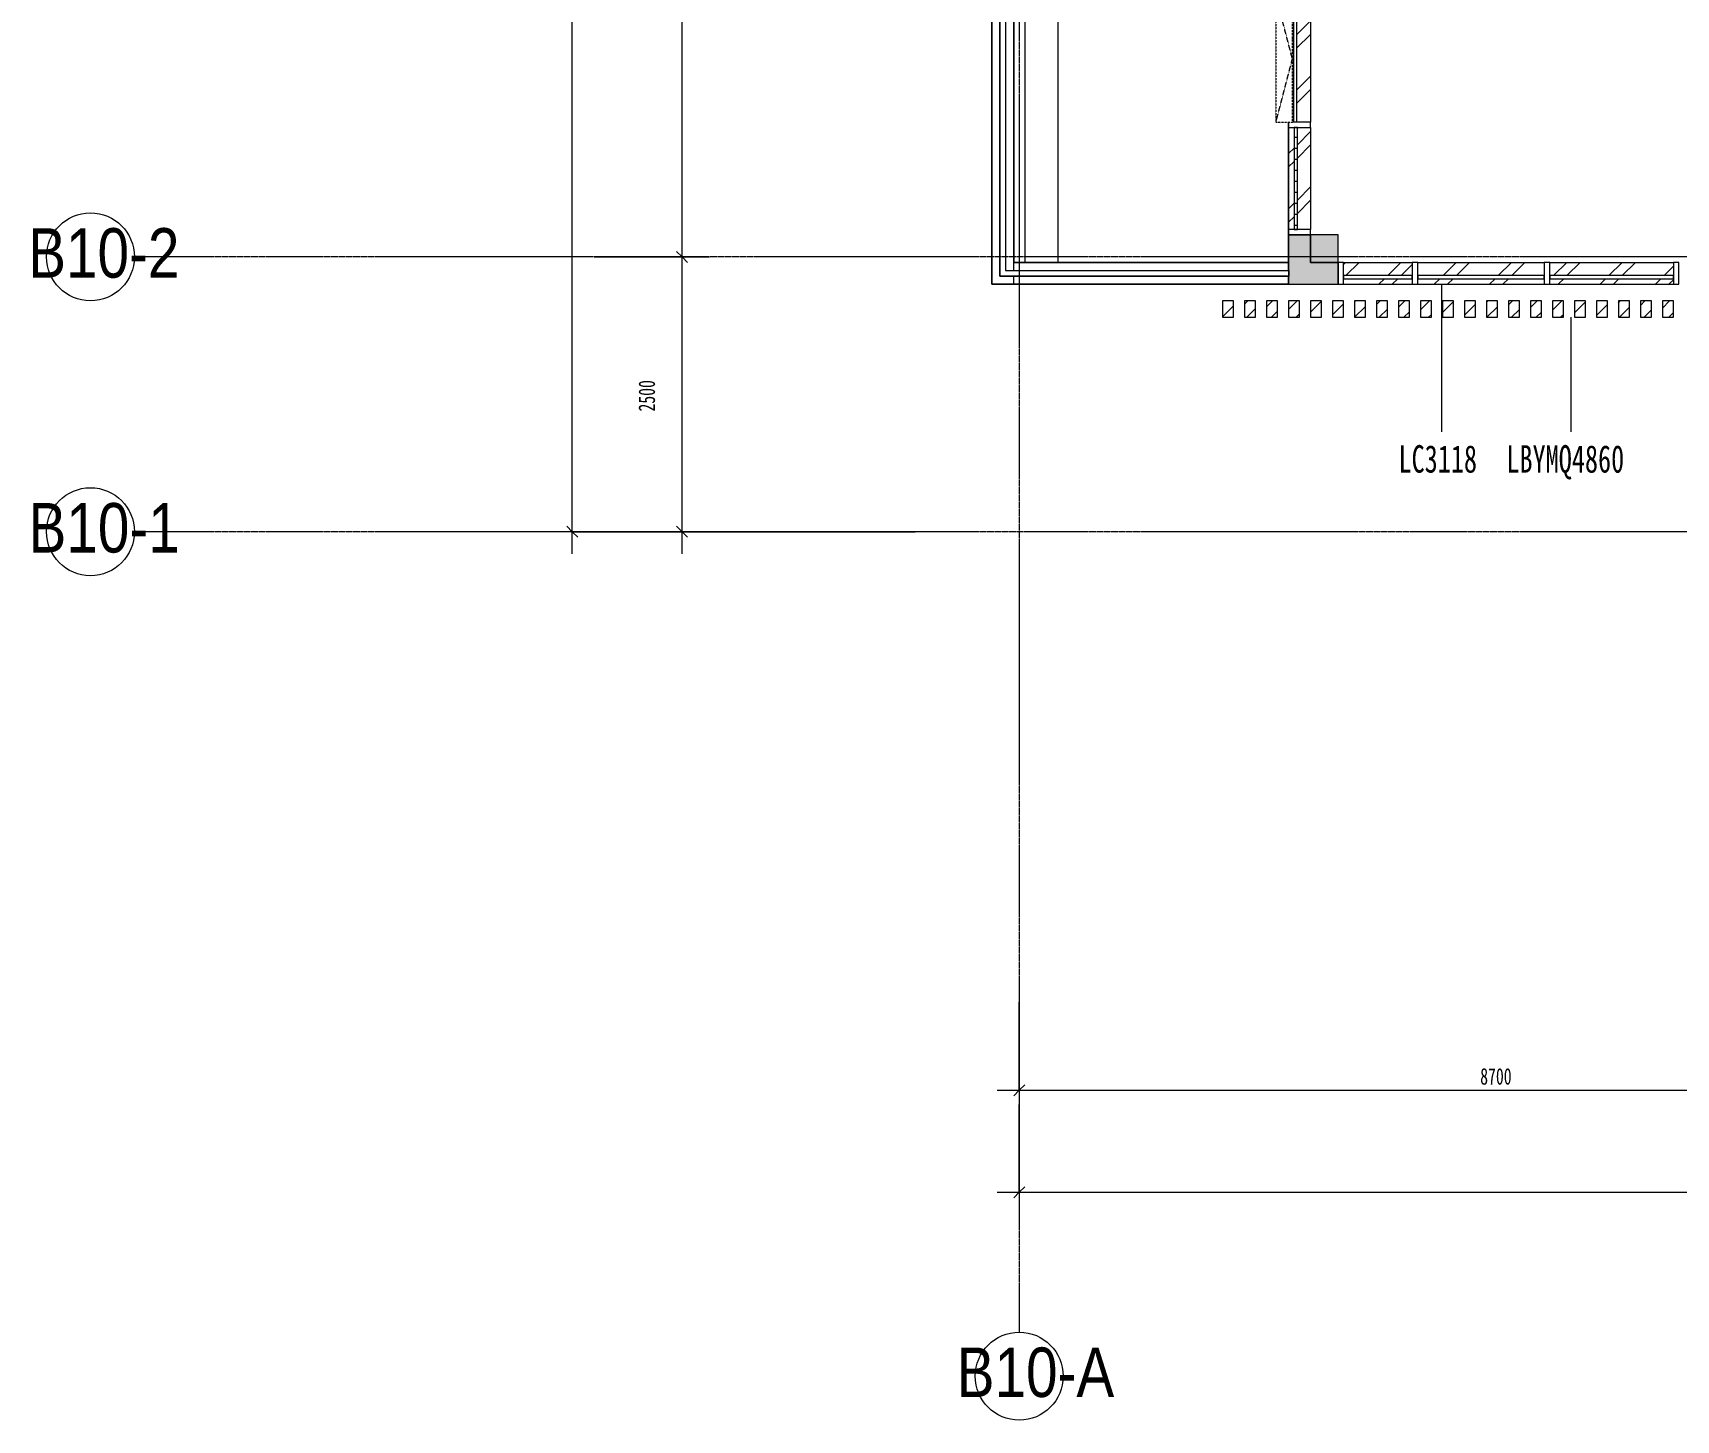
# Model space of a CAD drawing. Header units: millimetres. Extents: x 147619 to 200208, y -27981 to 8299.
# Drawn here: x 147629 to 162575, y -27981 to -15363 of the extents above; entities that cross this region are included whole.
import ezdxf

# ---------------------------------------------------------------- set-up
doc = ezdxf.new("R2010")
doc.units = ezdxf.units.MM
doc.linetypes.add('TJ Dash', pattern=[1.6, 1, -0.6])
doc.linetypes.add('轴网线', pattern=[22.24, 12.7, -3.18, 3.18, -3.18])
doc.layers.add('0-1', color=7, linetype='Continuous', lineweight=5)
doc.layers.add('A-ANNO-DIMS-100', color=7, linetype='Continuous', lineweight=5)
for name, color, linetype, lineweight, true_color in [('0-2', 7, 'Continuous', 5, 0x515151), ('A-ANNO-DIMS-1', 7, 'Continuous', 5, 0x5151ff), ('A-DETL-2', 7, 'Continuous', 5, 0x515151), ('A-DETL-GENF-1', 7, 'Continuous', 5, 0xe1e1e1), ('A-DETL-MEDM-1', 7, 'Continuous', 5, 0x515151), ('A-FLOR-1', 7, 'Continuous', 5, 0x7f7f7f), ('A-FLOR-HRAL-1', 7, 'Continuous', 5, 0x515151), ('A-GLAZ-1', 7, 'TJ Dash', 5, 0x515151), ('A-GLAZ-2', 7, 'Continuous', 5, 0x515151), ('A-GLAZ-CURT-1', 7, 'Continuous', 5, 0x515151), ('A-GLAZ-CWMG-1', 7, 'Continuous', 5, 0x515151), ('A-GLAZ-CWMG-2', 7, 'Continuous', 5, 0x8b8b8b), ('A-WALL-1', 7, 'Continuous', 5, 0x515151), ('A-WALL-IDEN-1', 7, 'Continuous', 5, 0x5151ff), ('A-WALL-IDEN-2', 7, 'Continuous', 5, 0x515151), ('S-GRID-1', 7, '轴网线', 5, 0x5151ff), ('S-GRID-IDEN-1', 7, 'Continuous', 5, 0x515151), ('S-GRID-IDEN-2', 7, 'Continuous', 5, 0x5151ff)]:
    doc.layers.add(name, color=color, linetype=linetype, lineweight=lineweight, true_color=true_color)
doc.styles.add('TJ_FangSong_Narrow', font='', dxfattribs={"height": 450})
doc.styles.add('仿宋_1', font='', dxfattribs={"width": 0.7, "height": 150})
doc.styles.add('仿宋_4', font='', dxfattribs={"width": 0.7, "height": 250})
doc.styles.get('TJ_FangSong_Narrow').set_extended_font_data('TJ_FangSong_Narrow')
doc.styles.get('仿宋_1').set_extended_font_data('FangSong')
doc.styles.get('仿宋_4').set_extended_font_data('FangSong')
doc.dimstyles.new('对角线_-_1_5mm_仿宋', dxfattribs={"dimscale": 304.8, "dimtxt": 193.128667, "dimasz": 0.328084, "dimexe": 0.82021, "dimexo": 0.0625, "dimgap": 0.065617, "dimtad": 1, "dimdec": 0, "dimdsep": 46, "dimtxsty": '仿宋_1', "dimblk1": 'OBLIQUE', "dimblk2": 'OBLIQUE', "dimsah": 1, "dimcen": 0.09, "dimdle": 0.656168, "dimazin": 0, "dimtfac": 1, "dimtdec": 4, "dimtix": 1, "dimtmove": 2, "dimatfit": 3, "dimfxl": 2.624672, "dimfxlon": 1, "dimtvp": 1, "dimtolj": 1, "dimtzin": 0, "dimarcsym": 2})
doc.dimstyles.new('对角线_-_1_5mm_仿宋_1', dxfattribs={"dimscale": 304.8, "dimtxt": 193.128667, "dimasz": 0.328084, "dimexe": 0.82021, "dimexo": 0.0625, "dimgap": 0.065617, "dimtad": 1, "dimdec": 0, "dimdsep": 46, "dimtxsty": '仿宋_1', "dimblk1": 'OBLIQUE', "dimblk2": 'OBLIQUE', "dimsah": 1, "dimcen": 0.09, "dimdle": 0.656168, "dimazin": 0, "dimtfac": 1, "dimtdec": 4, "dimtix": 1, "dimtmove": 0, "dimatfit": 3, "dimfxl": 2.624672, "dimfxlon": 1, "dimtvp": 1, "dimtolj": 1, "dimtzin": 0, "dimarcsym": 2})
pattern_1 = [(45, (0, 0), (-251.4472, 251.4472), []), (45, (0, 381), (-251.4472, 251.4472), [])]

# ---------------------------------------------------------------- blocks, each defined once
blk = doc.blocks.new('矩形竖梃 - 100_100mm 木色铝方通-V56-10-003 三层空调通风平面图')
at = {"layer": 'A-GLAZ-CWMG-1'}
h = blk.add_hatch(dxfattribs=at)
h.set_pattern_fill('FP_58', color=256, style=0, pattern_type=2)
h.set_pattern_definition([(135, (162500.01, 17950), (-70.71068, -70.71068), [])])
h.paths.add_polyline_path([(-50, 0), (-50, 150), (50, 150), (50, 0)], flags=0)
for p, q in [((-50, 150), (50, 150)), ((-50, 0), (-50, 150)), ((50, 150), (50, 0)), ((50, 0), (-50, 0))]:
    blk.add_line(p, q, dxfattribs=at)
blk = doc.blocks.new('矩形竖梃 - 100_100mm 木色铝方通-V57-10-003 三层空调通风平面图')
at = {"layer": 'A-GLAZ-CWMG-1'}
h = blk.add_hatch(dxfattribs=at)
h.set_pattern_fill('FP_59', color=256, style=0, pattern_type=2)
h.set_pattern_definition([(135, (162300.01, 17950), (-70.71068, -70.71068), [])])
h.paths.add_polyline_path([(-50, 0), (-50, 150), (50, 150), (50, 0)], flags=0)
for p, q in [((-50, 150), (50, 150)), ((-50, 0), (-50, 150)), ((50, 150), (50, 0)), ((50, 0), (-50, 0))]:
    blk.add_line(p, q, dxfattribs=at)
blk = doc.blocks.new('矩形竖梃 - 100_100mm 木色铝方通-V58-10-003 三层空调通风平面图')
at = {"layer": 'A-GLAZ-CWMG-1'}
h = blk.add_hatch(dxfattribs=at)
h.set_pattern_fill('FP_60', color=256, style=0, pattern_type=2)
h.set_pattern_definition([(135, (162100.01, 17950), (-70.71068, -70.71068), [])])
h.paths.add_polyline_path([(-50, 0), (-50, 150), (50, 150), (50, 0)], flags=0)
for p, q in [((-50, 150), (50, 150)), ((-50, 0), (-50, 150)), ((50, 150), (50, 0)), ((50, 0), (-50, 0))]:
    blk.add_line(p, q, dxfattribs=at)
blk = doc.blocks.new('矩形竖梃 - 100_100mm 木色铝方通-V59-10-003 三层空调通风平面图')
at = {"layer": 'A-GLAZ-CWMG-1'}
h = blk.add_hatch(dxfattribs=at)
h.set_pattern_fill('FP_61', color=256, style=0, pattern_type=2)
h.set_pattern_definition([(135, (161900.01, 17950), (-70.71068, -70.71068), [])])
h.paths.add_polyline_path([(-50, 0), (-50, 150), (50, 150), (50, 0)], flags=0)
for p, q in [((-50, 150), (50, 150)), ((-50, 0), (-50, 150)), ((50, 150), (50, 0)), ((50, 0), (-50, 0))]:
    blk.add_line(p, q, dxfattribs=at)
blk = doc.blocks.new('矩形竖梃 - 100_100mm 木色铝方通-V60-10-003 三层空调通风平面图')
at = {"layer": 'A-GLAZ-CWMG-1'}
h = blk.add_hatch(dxfattribs=at)
h.set_pattern_fill('FP_62', color=256, style=0, pattern_type=2)
h.set_pattern_definition([(135, (161700.01, 17950), (-70.71068, -70.71068), [])])
h.paths.add_polyline_path([(-50, 0), (-50, 150), (50, 150), (50, 0)], flags=0)
for p, q in [((-50, 150), (50, 150)), ((-50, 0), (-50, 150)), ((50, 150), (50, 0)), ((50, 0), (-50, 0))]:
    blk.add_line(p, q, dxfattribs=at)
blk = doc.blocks.new('矩形竖梃 - 100_100mm 木色铝方通-V61-10-003 三层空调通风平面图')
at = {"layer": 'A-GLAZ-CWMG-1'}
h = blk.add_hatch(dxfattribs=at)
h.set_pattern_fill('FP_63', color=256, style=0, pattern_type=2)
h.set_pattern_definition([(135, (161500.01, 17950), (-70.71068, -70.71068), [])])
h.paths.add_polyline_path([(-50, 0), (-50, 150), (50, 150), (50, 0)], flags=0)
for p, q in [((-50, 150), (50, 150)), ((-50, 0), (-50, 150)), ((50, 150), (50, 0)), ((50, 0), (-50, 0))]:
    blk.add_line(p, q, dxfattribs=at)
blk = doc.blocks.new('矩形竖梃 - 100_100mm 木色铝方通-V62-10-003 三层空调通风平面图')
at = {"layer": 'A-GLAZ-CWMG-1'}
h = blk.add_hatch(dxfattribs=at)
h.set_pattern_fill('FP_64', color=256, style=0, pattern_type=2)
h.set_pattern_definition([(135, (161300.01, 17950), (-70.71068, -70.71068), [])])
h.paths.add_polyline_path([(-50, 0), (-50, 150), (50, 150), (50, 0)], flags=0)
for p, q in [((-50, 150), (50, 150)), ((-50, 0), (-50, 150)), ((50, 150), (50, 0)), ((50, 0), (-50, 0))]:
    blk.add_line(p, q, dxfattribs=at)
blk = doc.blocks.new('矩形竖梃 - 100_100mm 木色铝方通-V63-10-003 三层空调通风平面图')
at = {"layer": 'A-GLAZ-CWMG-1'}
h = blk.add_hatch(dxfattribs=at)
h.set_pattern_fill('FP_65', color=256, style=0, pattern_type=2)
h.set_pattern_definition([(135, (161100.01, 17950), (-70.71068, -70.71068), [])])
h.paths.add_polyline_path([(-50, 0), (-50, 150), (50, 150), (50, 0)], flags=0)
for p, q in [((-50, 150), (50, 150)), ((-50, 0), (-50, 150)), ((50, 150), (50, 0)), ((50, 0), (-50, 0))]:
    blk.add_line(p, q, dxfattribs=at)
blk = doc.blocks.new('矩形竖梃 - 100_100mm 木色铝方通-V64-10-003 三层空调通风平面图')
at = {"layer": 'A-GLAZ-CWMG-1'}
h = blk.add_hatch(dxfattribs=at)
h.set_pattern_fill('FP_66', color=256, style=0, pattern_type=2)
h.set_pattern_definition([(135, (160900.01, 17950), (-70.71068, -70.71068), [])])
h.paths.add_polyline_path([(-50, 0), (-50, 150), (50, 150), (50, 0)], flags=0)
for p, q in [((-50, 150), (50, 150)), ((-50, 0), (-50, 150)), ((50, 150), (50, 0)), ((50, 0), (-50, 0))]:
    blk.add_line(p, q, dxfattribs=at)
blk = doc.blocks.new('矩形竖梃 - 100_100mm 木色铝方通-V65-10-003 三层空调通风平面图')
at = {"layer": 'A-GLAZ-CWMG-1'}
h = blk.add_hatch(dxfattribs=at)
h.set_pattern_fill('FP_67', color=256, style=0, pattern_type=2)
h.set_pattern_definition([(135, (160700.01, 17950), (-70.71068, -70.71068), [])])
h.paths.add_polyline_path([(-50, 0), (-50, 150), (50, 150), (50, 0)], flags=0)
for p, q in [((-50, 150), (50, 150)), ((-50, 0), (-50, 150)), ((50, 150), (50, 0)), ((50, 0), (-50, 0))]:
    blk.add_line(p, q, dxfattribs=at)
blk = doc.blocks.new('矩形竖梃 - 100_100mm 木色铝方通-V66-10-003 三层空调通风平面图')
at = {"layer": 'A-GLAZ-CWMG-1'}
h = blk.add_hatch(dxfattribs=at)
h.set_pattern_fill('FP_68', color=256, style=0, pattern_type=2)
h.set_pattern_definition([(135, (160500.01, 17950), (-70.71068, -70.71068), [])])
h.paths.add_polyline_path([(-50, 0), (-50, 150), (50, 150), (50, 0)], flags=0)
for p, q in [((-50, 150), (50, 150)), ((-50, 0), (-50, 150)), ((50, 150), (50, 0)), ((50, 0), (-50, 0))]:
    blk.add_line(p, q, dxfattribs=at)
blk = doc.blocks.new('矩形竖梃 - 100_100mm 木色铝方通-V67-10-003 三层空调通风平面图')
at = {"layer": 'A-GLAZ-CWMG-1'}
h = blk.add_hatch(dxfattribs=at)
h.set_pattern_fill('FP_69', color=256, style=0, pattern_type=2)
h.set_pattern_definition([(135, (160300.01, 17950), (-70.71068, -70.71068), [])])
h.paths.add_polyline_path([(-50, 0), (-50, 150), (50, 150), (50, 0)], flags=0)
for p, q in [((-50, 150), (50, 150)), ((-50, 0), (-50, 150)), ((50, 150), (50, 0)), ((50, 0), (-50, 0))]:
    blk.add_line(p, q, dxfattribs=at)
blk = doc.blocks.new('矩形竖梃 - 100_100mm 木色铝方通-V68-10-003 三层空调通风平面图')
at = {"layer": 'A-GLAZ-CWMG-1'}
h = blk.add_hatch(dxfattribs=at)
h.set_pattern_fill('FP_70', color=256, style=0, pattern_type=2)
h.set_pattern_definition([(135, (160100.01, 17950), (-70.71068, -70.71068), [])])
h.paths.add_polyline_path([(-50, 0), (-50, 150), (50, 150), (50, 0)], flags=0)
for p, q in [((-50, 150), (50, 150)), ((-50, 0), (-50, 150)), ((50, 150), (50, 0)), ((50, 0), (-50, 0))]:
    blk.add_line(p, q, dxfattribs=at)
blk = doc.blocks.new('矩形竖梃 - 100_100mm 木色铝方通-V69-10-003 三层空调通风平面图')
at = {"layer": 'A-GLAZ-CWMG-1'}
h = blk.add_hatch(dxfattribs=at)
h.set_pattern_fill('FP_71', color=256, style=0, pattern_type=2)
h.set_pattern_definition([(135, (159900.01, 17950), (-70.71068, -70.71068), [])])
h.paths.add_polyline_path([(-50, 0), (-50, 150), (50, 150), (50, 0)], flags=0)
for p, q in [((-50, 150), (50, 150)), ((-50, 0), (-50, 150)), ((50, 150), (50, 0)), ((50, 0), (-50, 0))]:
    blk.add_line(p, q, dxfattribs=at)
blk = doc.blocks.new('矩形竖梃 - 100_100mm 木色铝方通-V70-10-003 三层空调通风平面图')
at = {"layer": 'A-GLAZ-CWMG-1'}
h = blk.add_hatch(dxfattribs=at)
h.set_pattern_fill('FP_72', color=256, style=0, pattern_type=2)
h.set_pattern_definition([(135, (159700.01, 17950), (-70.71068, -70.71068), [])])
h.paths.add_polyline_path([(-50, 0), (-50, 150), (50, 150), (50, 0), (-24, 0)], flags=0)
for p, q in [((-50, 150), (50, 150)), ((-50, 0), (-50, 150)), ((50, 150), (50, 0)), ((50, 0), (-50, 0))]:
    blk.add_line(p, q, dxfattribs=at)
blk = doc.blocks.new('矩形竖梃 - 100_100mm 木色铝方通-V71-10-003 三层空调通风平面图')
at = {"layer": 'A-GLAZ-CWMG-1'}
h = blk.add_hatch(dxfattribs=at)
h.set_pattern_fill('FP_73', color=256, style=0, pattern_type=2)
h.set_pattern_definition([(135, (159500.01, 17950), (-70.71068, -70.71068), [])])
h.paths.add_polyline_path([(-50, 0), (-50, 150), (50, 150), (50, 0)], flags=0)
for p, q in [((-50, 150), (50, 150)), ((-50, 0), (-50, 150)), ((50, 150), (50, 0)), ((50, 0), (-50, 0))]:
    blk.add_line(p, q, dxfattribs=at)
blk = doc.blocks.new('矩形竖梃 - 100_100mm 木色铝方通-V72-10-003 三层空调通风平面图')
at = {"layer": 'A-GLAZ-CWMG-1'}
h = blk.add_hatch(dxfattribs=at)
h.set_pattern_fill('FP_74', color=256, style=0, pattern_type=2)
h.set_pattern_definition([(135, (159300.01, 17950), (-70.71068, -70.71068), [])])
h.paths.add_polyline_path([(-50, 0), (-50, 150), (50, 150), (50, 0)], flags=0)
for p, q in [((-50, 150), (50, 150)), ((-50, 0), (-50, 150)), ((50, 150), (50, 0)), ((50, 0), (-50, 0))]:
    blk.add_line(p, q, dxfattribs=at)
blk = doc.blocks.new('矩形竖梃 - 100_100mm 木色铝方通-V73-10-003 三层空调通风平面图')
at = {"layer": 'A-GLAZ-CWMG-1'}
h = blk.add_hatch(dxfattribs=at)
h.set_pattern_fill('FP_75', color=256, style=0, pattern_type=2)
h.set_pattern_definition([(135, (159100.01, 17950), (-70.71068, -70.71068), [])])
h.paths.add_polyline_path([(-50, 0), (-50, 150), (50, 150), (50, 0)], flags=0)
for p, q in [((-50, 150), (50, 150)), ((-50, 0), (-50, 150)), ((50, 150), (50, 0)), ((50, 0), (-50, 0))]:
    blk.add_line(p, q, dxfattribs=at)
blk = doc.blocks.new('系统嵌板 - TJ玻璃_30-1382563-10-003 三层空调通风平面图')
at = {"layer": 'A-GLAZ-CURT-1'}
h = blk.add_hatch(dxfattribs=at)
h.set_pattern_fill('FP_121', color=256, style=0, pattern_type=2)
h.set_pattern_definition([(270, (16687.5, 159050.01), (100, 6e-15), [])])
h.paths.add_polyline_path([(-462.5, -80), (462.5, -80), (462.5, -50), (-462.5, -50)], flags=0)
for p, q in [((462.5, -50), (-462.5, -50)), ((-462.5, -50), (-462.5, -80)), ((-462.5, -80), (462.5, -80)), ((462.5, -80), (462.5, -50))]:
    blk.add_line(p, q, dxfattribs=at)
blk = doc.blocks.new('矩形竖梃 - 50_200mm 长方形-1289400-10-003 三层空调通风平面图')
at = {"layer": 'A-GLAZ-CWMG-2'}
h = blk.add_hatch(dxfattribs=at)
h.set_pattern_fill('FP_125', color=256, style=0, pattern_type=2)
h.set_pattern_definition(pattern_1)
h.paths.add_polyline_path([(159100, -17150), (159100, -16225), (159050, -16225), (159050, -17150)], flags=0)
h.paths.add_polyline_path([(159250, -17150), (159250, -16225), (159130, -16225), (159130, -17150)], flags=0)
at = {"layer": 'A-GLAZ-CWMG-1'}
for p, q in [((159050, -16225), (159050, -17150)), ((159250, -16225), (159250, -17150))]:
    blk.add_line(p, q, dxfattribs=at)
blk = doc.blocks.new('矩形竖梃 - 50_200mm 长方形-1366952-10-003 三层空调通风平面图')
at = {"layer": 'A-GLAZ-CWMG-1'}
for p, q in [((0, 200), (-50, 200)), ((-50, 200), (-50, 0)), ((0, 0), (0, 200)), ((-50, 0), (0, 0))]:
    blk.add_line(p, q, dxfattribs=at)
blk = doc.blocks.new('栏杆扶手 - 50 x 12mm-1637074-10-003 三层空调通风平面图')
at = {"layer": 'A-FLOR-HRAL-1'}
for p, q in [((-25, 2), (-25, 6)), ((-25, 6), (25, 6)), ((25, 6), (25, 2))]:
    blk.add_line(p, q, dxfattribs=at)
blk = doc.blocks.new('栏杆扶手 - 50 x 12mm-V140-10-003 三层空调通风平面图')
at = {"layer": 'A-FLOR-HRAL-1'}
for p, q in [((-25, -6), (-25, -2)), ((-25, -6), (25, -6)), ((25, -2), (25, -6))]:
    blk.add_line(p, q, dxfattribs=at)
blk = doc.blocks.new('栏杆扶手 - 50 x 12mm-V141-10-003 三层空调通风平面图')
at = {"layer": 'A-FLOR-HRAL-1'}
for p, q in [((-25, -6), (-25, 0)), ((-25, -6), (25, -6)), ((25, 0), (25, -6))]:
    blk.add_line(p, q, dxfattribs=at)
blk = doc.blocks.new('栏杆扶手 - 栏杆扶手-1310377-10-003 三层空调通风平面图')
blk.add_blockref('栏杆扶手 - 50 x 12mm-1637074-10-003 三层空调通风平面图', (156450, -8952))
at = {"rotation": 90}
for name, p in [('栏杆扶手 - 50 x 12mm-V140-10-003 三层空调通风平面图', (159048, -17550)), ('栏杆扶手 - 50 x 12mm-V141-10-003 三层空调通风平面图', (159050, -17550))]:
    blk.add_blockref(name, p, dxfattribs=at)
blk = doc.blocks.new('窗嵌板_50-70系列上悬铝窗-zx - 50 系列-2680890-10-003 三层空调通风平面图')
at = {"layer": 'A-GLAZ-1'}
for p, q in [((575, 115), (-575, 115)), ((-575, 115), (-575, -35)), ((-575, 115), (0, -35)), ((0, -35), (575, 115)), ((575, -35), (575, 115)), ((-575, -35), (575, -35))]:
    blk.add_line(p, q, dxfattribs=at)
at = {"layer": 'A-GLAZ-2'}
for p, q in [((-575, -72), (-575, -47)), ((-575, -47), (575, -47)), ((575, -72), (-575, -72)), ((575, -47), (575, -72))]:
    blk.add_line(p, q, dxfattribs=at)
blk = doc.blocks.new('矩形竖梃 - 50_200mm 长方形-1276679-10-003 三层空调通风平面图')
at = {"layer": 'A-GLAZ-CWMG-2'}
h = blk.add_hatch(dxfattribs=at)
h.set_pattern_fill('FP_125', color=256, style=0, pattern_type=2)
h.set_pattern_definition(pattern_1)
h.paths.add_polyline_path([(159098, -16175), (159098, -15025), (159085, -15025), (159085, -16175)], flags=0)
h.paths.add_polyline_path([(159250, -16175), (159250, -15025), (159123, -15025), (159123, -16175)], flags=0)
at = {"layer": 'A-GLAZ-CWMG-1'}
blk.add_line((159250, -15025), (159250, -16175), dxfattribs=at)
blk = doc.blocks.new('矩形竖梃 - 50_200mm 长方形-1366838-10-003 三层空调通风平面图')
at = {"layer": 'A-GLAZ-CWMG-1'}
for p, q in [((-25, 200), (25, 200)), ((-25, 0), (-25, 200)), ((25, 200), (25, 72.5)), ((25, 0), (-25, 0)), ((25, 47.5), (25, 35))]:
    blk.add_line(p, q, dxfattribs=at)
blk = doc.blocks.new('矩形竖梃 - 50_200mm 长方形-2182453-10-003 三层空调通风平面图')
at = {"layer": 'A-GLAZ-CWMG-1'}
for p, q in [((-50, 200), (0, 200)), ((-50, 0), (-50, 200)), ((0, 200), (0, 0)), ((0, 0), (-50, 0))]:
    blk.add_line(p, q, dxfattribs=at)
blk = doc.blocks.new('矩形竖梃 - 50_200mm 长方形-V146-10-003 三层空调通风平面图')
at = {"layer": 'A-GLAZ-CWMG-2'}
h = blk.add_hatch(dxfattribs=at)
h.set_pattern_fill('FP_125', color=256, style=0, pattern_type=2)
h.set_pattern_definition(pattern_1)
h.paths.add_polyline_path([(162550, -17650), (162550, -17600), (161425, -17600), (161425, -17650)], flags=0)
h.paths.add_polyline_path([(162550, -17570), (162550, -17450), (161425, -17450), (161425, -17570)], flags=0)
at = {"layer": 'A-GLAZ-CWMG-1'}
for p, q in [((161425, -17450), (162550, -17450)), ((161425, -17650), (162550, -17650))]:
    blk.add_line(p, q, dxfattribs=at)
blk = doc.blocks.new('矩形竖梃 - 50_200mm 长方形-V147-10-003 三层空调通风平面图')
at = {"layer": 'A-GLAZ-CWMG-2'}
h = blk.add_hatch(dxfattribs=at)
h.set_pattern_fill('FP_134', color=256, style=0, pattern_type=2)
h.set_pattern_definition(pattern_1)
h.paths.add_polyline_path([(161375, -17650), (161375, -17600), (160225, -17600), (160225, -17650)], flags=0)
h.paths.add_polyline_path([(161375, -17570), (161375, -17450), (160225, -17450), (160225, -17570)], flags=0)
at = {"layer": 'A-GLAZ-CWMG-1'}
for p, q in [((160225, -17450), (161375, -17450)), ((160225, -17650), (161375, -17650))]:
    blk.add_line(p, q, dxfattribs=at)
blk = doc.blocks.new('矩形竖梃 - 50_200mm 长方形-1944072-10-003 三层空调通风平面图')
at = {"layer": 'A-GLAZ-CWMG-2'}
h = blk.add_hatch(dxfattribs=at)
h.set_pattern_fill('FP_134', color=256, style=0, pattern_type=2)
h.set_pattern_definition(pattern_1)
h.paths.add_polyline_path([(160175, -17650), (160175, -17600), (159550, -17600), (159550, -17650), (159724, -17650)], flags=0)
h.paths.add_polyline_path([(160175, -17570), (160175, -17450), (159550, -17450), (159550, -17570), (159724, -17570)], flags=0)
at = {"layer": 'A-GLAZ-CWMG-1'}
for p, q in [((159550, -17450), (160175, -17450)), ((159550, -17650), (160175, -17650))]:
    blk.add_line(p, q, dxfattribs=at)
blk = doc.blocks.new('系统嵌板 - TJ玻璃_30-2182454-10-003 三层空调通风平面图')
at = {"layer": 'A-GLAZ-CURT-1'}
for p, q in [((312, -50), (-312, -50)), ((-312, -50), (-312, -80)), ((-312, -80), (312, -80)), ((312, -80), (312, -50))]:
    blk.add_line(p, q, dxfattribs=at)
blk = doc.blocks.new('系统嵌板 - TJ玻璃_30-V148-10-003 三层空调通风平面图')
at = {"layer": 'A-GLAZ-CURT-1'}
for p, q in [((575, -50), (-575, -50)), ((-575, -50), (-575, -80)), ((-575, -80), (575, -80)), ((575, -80), (575, -50))]:
    blk.add_line(p, q, dxfattribs=at)
blk = doc.blocks.new('系统嵌板 - TJ玻璃_30-V149-10-003 三层空调通风平面图')
at = {"layer": 'A-GLAZ-CURT-1'}
for p, q in [((562.5, -50), (-562.5, -50)), ((-562.5, -50), (-562.5, -80)), ((-562.5, -80), (562.5, -80)), ((562.5, -80), (562.5, -50))]:
    blk.add_line(p, q, dxfattribs=at)
blk = doc.blocks.new('矩形竖梃 - 50_200mm 长方形-2182457-10-003 三层空调通风平面图')
at = {"layer": 'A-GLAZ-CWMG-1'}
for p, q in [((0, 200), (-50, 200)), ((-50, 200), (-50, 0)), ((0, 0), (0, 200)), ((-50, 0), (0, 0))]:
    blk.add_line(p, q, dxfattribs=at)
blk = doc.blocks.new('矩形竖梃 - 50_200mm 长方形-V150-10-003 三层空调通风平面图')
at = {"layer": 'A-GLAZ-CWMG-1'}
for p, q in [((-25, 200), (25, 200)), ((-25, 0), (-25, 200)), ((25, 200), (25, 0)), ((25, 0), (-25, 0))]:
    blk.add_line(p, q, dxfattribs=at)
blk = doc.blocks.new('顶部扶栏类型 - 顶部扶栏_内部_-1506499-10-003 三层空调通风平面图')
at = {"layer": 'A-FLOR-HRAL-1'}
for p, q in [((156425, -8950), (156475, -8950)), ((156425, -17575), (156425, -8950)), ((156475, -8950), (156475, -17525)), ((159050, -17575), (156425, -17575)), ((156475, -17525), (159050, -17525)), ((159050, -17525), (159050, -17575))]:
    blk.add_line(p, q, dxfattribs=at)
blk = doc.blocks.new('顶部扶栏类型 - 顶部扶栏_内部_-V151-10-003 三层空调通风平面图')
at = {"layer": 'A-FLOR-HRAL-1'}
for p, q in [((156475, -8950), (156425, -8950)), ((156425, -8950), (156425, -17575)), ((156475, -8950), (156475, -17525)), ((156425, -17575), (159050, -17575)), ((156475, -17525), (159050, -17525)), ((159050, -17525), (159050, -17575))]:
    blk.add_line(p, q, dxfattribs=at)
blk = doc.blocks.new('矩形竖梃 - 100_100mm 木色铝方通-V199-10-003 三层空调通风平面图')
at = {"layer": 'A-GLAZ-CWMG-1'}
h = blk.add_hatch(dxfattribs=at)
h.set_pattern_fill('FP_172', color=256, style=0, pattern_type=2)
h.set_pattern_definition([(135, (158900.01, 17950), (-70.71068, -70.71068), [])])
h.paths.add_polyline_path([(-50, 0), (-50, 150), (50, 150), (50, 0)], flags=0)
for p, q in [((-50, 150), (50, 150)), ((-50, 0), (-50, 150)), ((50, 150), (50, 0)), ((50, 0), (-50, 0))]:
    blk.add_line(p, q, dxfattribs=at)
blk = doc.blocks.new('矩形竖梃 - 100_100mm 木色铝方通-V200-10-003 三层空调通风平面图')
at = {"layer": 'A-GLAZ-CWMG-1'}
h = blk.add_hatch(dxfattribs=at)
h.set_pattern_fill('FP_173', color=256, style=0, pattern_type=2)
h.set_pattern_definition([(135, (158700.01, 17950), (-70.71068, -70.71068), [])])
h.paths.add_polyline_path([(-50, 0), (-50, 150), (50, 150), (50, 0)], flags=0)
for p, q in [((-50, 150), (50, 150)), ((-50, 0), (-50, 150)), ((50, 150), (50, 0)), ((50, 0), (-50, 0))]:
    blk.add_line(p, q, dxfattribs=at)
blk = doc.blocks.new('矩形竖梃 - 100_100mm 木色铝方通-V201-10-003 三层空调通风平面图')
at = {"layer": 'A-GLAZ-CWMG-1'}
h = blk.add_hatch(dxfattribs=at)
h.set_pattern_fill('FP_174', color=256, style=0, pattern_type=2)
h.set_pattern_definition([(135, (158500.01, 17950), (-70.71068, -70.71068), [])])
h.paths.add_polyline_path([(-50, 0), (-50, 150), (50, 150), (50, 0)], flags=0)
for p, q in [((-50, 150), (50, 150)), ((-50, 0), (-50, 150)), ((50, 150), (50, 0)), ((50, 0), (-50, 0))]:
    blk.add_line(p, q, dxfattribs=at)
blk = doc.blocks.new('DIMBLOCK5-10-003 三层空调通风平面图')
at = {"layer": 'A-ANNO-DIMS-100', "color": 173, "true_color": 0x5151ff, "transparency": 16777216}
for p, q in [((152734, -17400), (153784, -17400)), ((153534, -17400), (152734, -17400)), ((153534, -17400), (153484, -17350)), ((153534, -20100), (153534, -17400)), ((153534, -17400), (153584, -17450)), ((153534, -19900), (153484, -19850)), ((152734, -19900), (153784, -19900)), ((153534, -19900), (152734, -19900)), ((153534, -19900), (153584, -19950))]:
    blk.add_line(p, q, dxfattribs=at)
at = {"layer": 'A-ANNO-DIMS-100', "color": 0, "transparency": 16777216, "insert": (153137, -18807), "char_height": 150, "width": 377.27, "attachment_point": 1, "rotation": 90, "line_spacing_factor": 0.898273, "style": '仿宋_1'}
blk.add_mtext('2500', dxfattribs=at)
blk = doc.blocks.new('_Oblique')
at = {"color": 0, "linetype": 'ByBlock', "lineweight": -2}
blk.add_line((-0.5, -0.5), (0.5, 0.5), dxfattribs=at)
blk = doc.blocks.new('DIMBLOCK6-10-003 三层空调通风平面图')
at = {"layer": 'A-ANNO-DIMS-100', "color": 173, "true_color": 0x5151ff, "transparency": 16777216}
for p, q in [((153534, -8700), (153484, -8650)), ((152734, -8700), (153784, -8700)), ((153534, -8700), (152734, -8700)), ((153534, -17400), (153534, -8700)), ((153534, -8700), (153584, -8750)), ((152734, -17400), (153784, -17400)), ((153534, -17400), (152734, -17400)), ((153534, -17400), (153484, -17350)), ((153534, -17400), (153584, -17450))]:
    blk.add_line(p, q, dxfattribs=at)
at = {"layer": 'A-ANNO-DIMS-100', "color": 0, "transparency": 16777216, "insert": (153137, -13207), "char_height": 150, "width": 377.27, "attachment_point": 1, "rotation": 90, "line_spacing_factor": 0.898273, "style": '仿宋_1'}
blk.add_mtext('8700', dxfattribs=at)
blk = doc.blocks.new('DIMBLOCK10-10-003 三层空调通风平面图')
at = {"layer": 'A-ANNO-DIMS-100', "color": 173, "true_color": 0x5151ff, "transparency": 16777216}
for p, q in [((152534, -20100), (152534, 200)), ((152534, 0), (152484, 50)), ((155931, 0), (152284, 0)), ((152534, 0), (152584, -50)), ((152534, 0), (155931, 0)), ((152534, -19900), (152484, -19850)), ((155655, -19900), (152284, -19900)), ((152534, -19900), (152584, -19950)), ((152534, -19900), (155655, -19900))]:
    blk.add_line(p, q, dxfattribs=at)
at = {"layer": 'A-ANNO-DIMS-100', "color": 0, "transparency": 16777216, "insert": (152247, -10146), "char_height": 150, "width": 471.59, "attachment_point": 1, "rotation": 90, "line_spacing_factor": 0.898273, "style": '仿宋_1'}
blk.add_mtext('19900', dxfattribs=at)
blk = doc.blocks.new('DIMBLOCK12-10-003 三层空调通风平面图')
at = {"layer": 'A-ANNO-DIMS-100', "color": 173, "true_color": 0x5151ff, "transparency": 16777216}
for p, q in [((156600, -24180), (156600, -25230)), ((156600, -24980), (156600, -24180)), ((165300, -24180), (165300, -25230)), ((165300, -24980), (165300, -24180)), ((156600, -24980), (156650, -24930)), ((165300, -24980), (165350, -24930)), ((156400, -24980), (165300, -24980)), ((156600, -24980), (156550, -25030)), ((165300, -24980), (165250, -25030))]:
    blk.add_line(p, q, dxfattribs=at)
at = {"layer": 'A-ANNO-DIMS-100', "color": 0, "transparency": 16777216, "insert": (160793, -24779), "char_height": 150, "width": 377.27, "attachment_point": 1, "line_spacing_factor": 0.898273, "style": '仿宋_1'}
blk.add_mtext('8700', dxfattribs=at)
blk = doc.blocks.new('DIMBLOCK16-10-003 三层空调通风平面图')
at = {"layer": 'A-ANNO-DIMS-100', "color": 173, "true_color": 0x5151ff, "transparency": 16777216}
for p, q in [((191400, -23050), (191400, -26159)), ((191400, -25909), (191400, -23050)), ((156600, -25109), (156600, -26159)), ((156600, -25909), (156600, -25109)), ((156400, -25909), (191600, -25909)), ((156600, -25909), (156550, -25959)), ((156600, -25909), (156650, -25859)), ((191400, -25909), (191350, -25959)), ((191400, -25909), (191450, -25859))]:
    blk.add_line(p, q, dxfattribs=at)
at = {"layer": 'A-ANNO-DIMS-100', "color": 0, "transparency": 16777216, "insert": (173804, -25707), "char_height": 150, "width": 471.59, "attachment_point": 1, "line_spacing_factor": 0.898273, "style": '仿宋_1'}
blk.add_mtext('34800', dxfattribs=at)
blk = doc.blocks.new('轴网 - R4_0-512320-10-003 三层空调通风平面图')
at = {"layer": 'S-GRID-IDEN-2'}
blk.add_circle((0, 0), 4, dxfattribs=at)
blk = doc.blocks.new('YXQH_AR_B9-20_rvt-1-10-003 三层空调通风平面图')
at = {"layer": 'A-DETL-GENF-1'}
h = blk.add_hatch(color=256, dxfattribs=at)
h.paths.add_polyline_path([(182450, -17650), (182950, -17650), (182950, -17150), (182450, -17150)], flags=0)
h.paths.add_polyline_path([(165465.9, -17650), (165600, -17650), (165600, -17050), (165000, -17050), (165000, -17650), (165200, -17650)], flags=0)
h.paths.add_polyline_path([(159500, -17650), (159500, -17200), (159050, -17200), (159050, -17525), (159056, -17525), (159056, -17575), (159050, -17575), (159050, -17650), (159250, -17650)], flags=0)
h.paths.add_polyline_path([(174300, -17650), (174300, -17050), (173700, -17050), (173700, -17650), (174078.7, -17650)], flags=0)
h.paths.add_polyline_path([(170970.6, -9250), (171250, -9250), (171250, -8750), (170750, -8750), (170750, -9250), (170900, -9250)], flags=0)
h.paths.add_polyline_path([(176800, -9050), (176800, -8500), (176300, -8500), (176300, -9050), (176600, -9050)], flags=0)
h.paths.add_polyline_path([(165000, -9000), (165500, -9000), (165500, -8500), (165000, -8500)], flags=0)
h.paths.add_polyline_path([(182691.5, -8950), (182950, -8950), (182950, -8450), (182450, -8450), (182450, -8950)], flags=0)
h.paths.add_polyline_path([(156425, -8950), (156425, -8946), (156475, -8946), (156475, -8950), (156850, -8950), (156850, -8450), (156350, -8450), (156350, -8950)], flags=0)
h.paths.add_polyline_path([(182791.4, -7000), (182950, -7000), (182950, -6500), (182550, -6500.7), (182550, -7000), (182750, -7000)], flags=0)
h.paths.add_polyline_path([(168050, -1530), (168250, -1530), (168250, -1130), (168050, -1130), (168050, -1450)], flags=0)
h.paths.add_polyline_path([(170900, -1530), (171100, -1530), (171100, -1130), (170900, -1130)], flags=0)
h.paths.add_polyline_path([(173750, -1530), (173950, -1530), (173950, -1130), (173750, -1130), (173750, -1450)], flags=0)
h.paths.add_polyline_path([(176400, -350), (176800, -350), (176800, 250), (176200, 250), (176200, -350), (176231.9, -350)], flags=0)
h.paths.add_polyline_path([(165400, -250), (165500, -250), (165500, 250), (165000, 250), (165000, -250), (165240, -250)], flags=0)
h.paths.add_polyline_path([(156408.8, -250), (156850, -250), (156850, 250), (156350, 250), (156350, -250)], flags=0)
h.paths.add_polyline_path([(171093.6, -150), (171100, -150), (171100, 250), (170900, 250), (170900, -150)], flags=0)
h.paths.add_polyline_path([(173750, -150), (173950, -150), (173950, 250), (173750, 250), (173750, 50)], flags=0)
h.paths.add_polyline_path([(168226.5, -150), (168250, -150), (168250, 250), (168050, 250), (168050, -150), (168223.3, -150)], flags=0)
at = {"layer": 'A-DETL-2'}
for p, q in [((156650, -8950), (156650, -17450)), ((156950, -8950), (156950, -17450))]:
    blk.add_line(p, q, dxfattribs=at)
at = {"layer": 'A-DETL-MEDM-1'}
for p, q in [((159250, -17200), (159050, -17200)), ((159050, -17200), (159050, -17450)), ((159500, -17200), (159250, -17200)), ((159500, -17450), (159500, -17200)), ((159050, -17450), (159050, -17525)), ((159500, -17650), (159500, -17450)), ((159050, -17575), (159050, -17650)), ((159050, -17650), (159500, -17650))]:
    blk.add_line(p, q, dxfattribs=at)
at = {"layer": 'A-FLOR-1'}
for p, q in [((156550, -8950), (156550, -17450)), ((159050, -17200), (159050, -16175)), ((159050, -17450), (159050, -17200)), ((159250, -17200), (159250, -17450)), ((156550, -17450), (159050, -17450)), ((159250, -17450), (159500, -17450))]:
    blk.add_line(p, q, dxfattribs=at)
at = {"layer": 'A-WALL-1'}
for p, q in [((156350, -8950), (156350, -17650)), ((156350, -17650), (156350, -8950)), ((156550, -8950), (156550, -17450)), ((156550, -17450), (156550, -8950)), ((159050, -17200), (159050, -17450)), ((159250, -17200), (159050, -17200)), ((159050, -17200), (159050, -17450)), ((159050, -17200), (159250, -17200)), ((159250, -17450), (159250, -17200)), ((159250, -17450), (159250, -17200)), ((159050, -17450), (156550, -17450)), ((156550, -17450), (159050, -17450)), ((156550, -17525), (156550, -17450)), ((156550, -17525), (156550, -17450)), ((159050, -17450), (159050, -17650)), ((159050, -17525), (159050, -17450)), ((159050, -17450), (159050, -17525)), ((159050, -17525), (159050, -17450)), ((159500, -17450), (159250, -17450)), ((159500, -17450), (159250, -17450)), ((159500, -17650), (159500, -17450)), ((159500, -17650), (159500, -17450)), ((156550, -17650), (156550, -17575)), ((156550, -17650), (156550, -17575)), ((159050, -17650), (159050, -17575)), ((159050, -17575), (159050, -17650)), ((159050, -17650), (159050, -17575)), ((156550, -17650), (156350, -17650)), ((156350, -17650), (156550, -17650)), ((159050, -17650), (156550, -17650)), ((156550, -17650), (159050, -17650)), ((159050, -17650), (159500, -17650)), ((159050, -17650), (159500, -17650))]:
    blk.add_line(p, q, dxfattribs=at)
at = {"layer": 'A-WALL-IDEN-1'}
for p, q in [((160440.9, -17650), (160440.9, -18992.6)), ((161617.1, -17950), (161617.1, -18992.6))]:
    blk.add_line(p, q, dxfattribs=at)
at = {"layer": 'S-GRID-1'}
for p, q in [((156600, 7499.5), (156600, -27181.2)), ((199020.5, -17400), (148552.6, -17400)), ((199020.5, -19900), (148552.6, -19900))]:
    blk.add_line(p, q, dxfattribs=at)
at = {"layer": '0-2'}
for name, p in [('栏杆扶手 - 栏杆扶手-1310377-10-003 三层空调通风平面图', (0, 0)), ('顶部扶栏类型 - 顶部扶栏_内部_-1506499-10-003 三层空调通风平面图', (0, 0)), ('顶部扶栏类型 - 顶部扶栏_内部_-V151-10-003 三层空调通风平面图', (0, 0)), ('矩形竖梃 - 50_200mm 长方形-1276679-10-003 三层空调通风平面图', (0, 0)), ('矩形竖梃 - 50_200mm 长方形-1289400-10-003 三层空调通风平面图', (0, 0)), ('矩形竖梃 - 50_200mm 长方形-1944072-10-003 三层空调通风平面图', (0, 0)), ('矩形竖梃 - 50_200mm 长方形-V147-10-003 三层空调通风平面图', (0, 0)), ('矩形竖梃 - 50_200mm 长方形-V146-10-003 三层空调通风平面图', (0, 0)), ('矩形竖梃 - 50_200mm 长方形-2182457-10-003 三层空调通风平面图', (162600, -17650))]:
    blk.add_blockref(name, p, dxfattribs=at)
for name, p, rotation in [('窗嵌板_50-70系列上悬铝窗-zx - 50 系列-2680890-10-003 三层空调通风平面图', (159050, -15600), 90), ('系统嵌板 - TJ玻璃_30-1382563-10-003 三层空调通风平面图', (159050, -16687.5), 90), ('矩形竖梃 - 50_200mm 长方形-1366952-10-003 三层空调通风平面图', (159050, -17200), 270), ('系统嵌板 - TJ玻璃_30-2182454-10-003 三层空调通风平面图', (159862.5, -17650), 180), ('系统嵌板 - TJ玻璃_30-V148-10-003 三层空调通风平面图', (160800, -17650), 180), ('系统嵌板 - TJ玻璃_30-V149-10-003 三层空调通风平面图', (161987.5, -17650), 180)]:
    blk.add_blockref(name, p, dxfattribs=dict(at, rotation=rotation))
at = {"layer": '0-2', "extrusion": (0, 0, -1), "rotation": 90}
blk.add_blockref('矩形竖梃 - 50_200mm 长方形-1366838-10-003 三层空调通风平面图', (-159050, -16200), dxfattribs=at)
at = {"layer": '0-2', "xscale": 99.99999999999993, "yscale": 99.99999999999993, "zscale": 99.99999999999993}
for p, rotation in [((148152.6, -17400), 89.99999999999984), ((148152.6, -19900), 89.99999999999984), ((156600, -27581.2), 180)]:
    blk.add_blockref('轴网 - R4_0-512320-10-003 三层空调通风平面图', p, dxfattribs=dict(at, rotation=rotation))
at = {"layer": '0-2', "extrusion": (0, 0, -1)}
for name, p in [('矩形竖梃 - 50_200mm 长方形-2182453-10-003 三层空调通风平面图', (-159500, -17650)), ('矩形竖梃 - 50_200mm 长方形-V150-10-003 三层空调通风平面图', (-160200, -17650)), ('矩形竖梃 - 50_200mm 长方形-V150-10-003 三层空调通风平面图', (-161400, -17650)), ('矩形竖梃 - 100_100mm 木色铝方通-V201-10-003 三层空调通风平面图', (-158500, -17950)), ('矩形竖梃 - 100_100mm 木色铝方通-V200-10-003 三层空调通风平面图', (-158700, -17950)), ('矩形竖梃 - 100_100mm 木色铝方通-V199-10-003 三层空调通风平面图', (-158900, -17950)), ('矩形竖梃 - 100_100mm 木色铝方通-V73-10-003 三层空调通风平面图', (-159100, -17950)), ('矩形竖梃 - 100_100mm 木色铝方通-V72-10-003 三层空调通风平面图', (-159300, -17950)), ('矩形竖梃 - 100_100mm 木色铝方通-V71-10-003 三层空调通风平面图', (-159500, -17950)), ('矩形竖梃 - 100_100mm 木色铝方通-V70-10-003 三层空调通风平面图', (-159700, -17950)), ('矩形竖梃 - 100_100mm 木色铝方通-V69-10-003 三层空调通风平面图', (-159900, -17950)), ('矩形竖梃 - 100_100mm 木色铝方通-V68-10-003 三层空调通风平面图', (-160100, -17950)), ('矩形竖梃 - 100_100mm 木色铝方通-V67-10-003 三层空调通风平面图', (-160300, -17950)), ('矩形竖梃 - 100_100mm 木色铝方通-V66-10-003 三层空调通风平面图', (-160500, -17950)), ('矩形竖梃 - 100_100mm 木色铝方通-V65-10-003 三层空调通风平面图', (-160700, -17950)), ('矩形竖梃 - 100_100mm 木色铝方通-V64-10-003 三层空调通风平面图', (-160900, -17950)), ('矩形竖梃 - 100_100mm 木色铝方通-V63-10-003 三层空调通风平面图', (-161100, -17950)), ('矩形竖梃 - 100_100mm 木色铝方通-V62-10-003 三层空调通风平面图', (-161300, -17950)), ('矩形竖梃 - 100_100mm 木色铝方通-V61-10-003 三层空调通风平面图', (-161500, -17950)), ('矩形竖梃 - 100_100mm 木色铝方通-V60-10-003 三层空调通风平面图', (-161700, -17950)), ('矩形竖梃 - 100_100mm 木色铝方通-V59-10-003 三层空调通风平面图', (-161900, -17950)), ('矩形竖梃 - 100_100mm 木色铝方通-V58-10-003 三层空调通风平面图', (-162100, -17950)), ('矩形竖梃 - 100_100mm 木色铝方通-V57-10-003 三层空调通风平面图', (-162300, -17950)), ('矩形竖梃 - 100_100mm 木色铝方通-V56-10-003 三层空调通风平面图', (-162500, -17950))]:
    blk.add_blockref(name, p, dxfattribs=at)
at = {"layer": 'A-WALL-IDEN-2', "char_height": 250, "attachment_point": 1, "style": '仿宋_4'}
for s, insert, width in [('LC3118', (160049.6, -19113), 942.784), ('LBYMQ4860', (161031.2, -19113), 1414.177)]:
    blk.add_mtext(s, dxfattribs=dict(at, insert=insert, width=width))
at = {"layer": 'S-GRID-IDEN-1', "char_height": 450, "attachment_point": 1, "style": 'TJ_FangSong_Narrow'}
for s, insert, width in [('B10-2', (147586.2, -17139.4), 1362.869), ('B10-1', (147589.2, -19639.4), 1354.852), ('B10-A', (156031.7, -27320.7), 1370.886)]:
    blk.add_mtext(s, dxfattribs=dict(at, insert=insert, width=width))
at = {"layer": 'A-ANNO-DIMS-1'}
for base, p1, p2, override, picture, middle in [((152534.4, 0), (155655.1, -19900), (155930.8, 0), {"dimpost": '<>', "dimfxl": 19901.908767}, 'DIMBLOCK10-10-003 三层空调通风平面图', (152347.2, -9910.7)), ((153534.4, -8700), (152734.4, -17400), (152734.4, -8700), {"dimpost": '<>', "dimfxl": 8700}, 'DIMBLOCK6-10-003 三层空调通风平面图', (153237.2, -13018.6)), ((153534.4, -17400), (152734.4, -19900), (152734.4, -17400), {"dimpost": '<>', "dimfxl": 2500}, 'DIMBLOCK5-10-003 三层空调通风平面图', (153237.2, -18618.6))]:
    dim = blk.add_linear_dim(base=base, p1=p1, p2=p2, angle=90, dimstyle='对角线_-_1_5mm_仿宋', override=override, dxfattribs=at)
    dim.commit()
    dim.dimension.update_dxf_attribs({"geometry": picture, "text_midpoint": middle, "dimtype": 160, "text_rotation": 90})
for base, p1, p2, override, picture, middle in [((191400, -25908.9), (156600, -25108.9), (191400, -23050), {"dimpost": '<>', "dimfxl": 34860.853844}, 'DIMBLOCK16-10-003 三层空调通风平面图', (174000, -25813.1)), ((165300, -24980.2), (156600, -24180.2), (165300, -24180.2), {"dimpost": '<>', "dimfxl": 8700}, 'DIMBLOCK12-10-003 三层空调通风平面图', (160950, -24884.4))]:
    dim = blk.add_linear_dim(base=base, p1=p1, p2=p2, dimstyle='对角线_-_1_5mm_仿宋_1', override=override, dxfattribs=at)
    dim.commit()
    dim.dimension.update_dxf_attribs({"geometry": picture, "text_midpoint": middle})

msp = doc.modelspace()

# ---------------------------------------------------------------- block references
at = {"layer": '0-1'}
msp.add_blockref('YXQH_AR_B9-20_rvt-1-10-003 三层空调通风平面图', (0, 0), dxfattribs=at)

doc.saveas('drawing.dxf')
